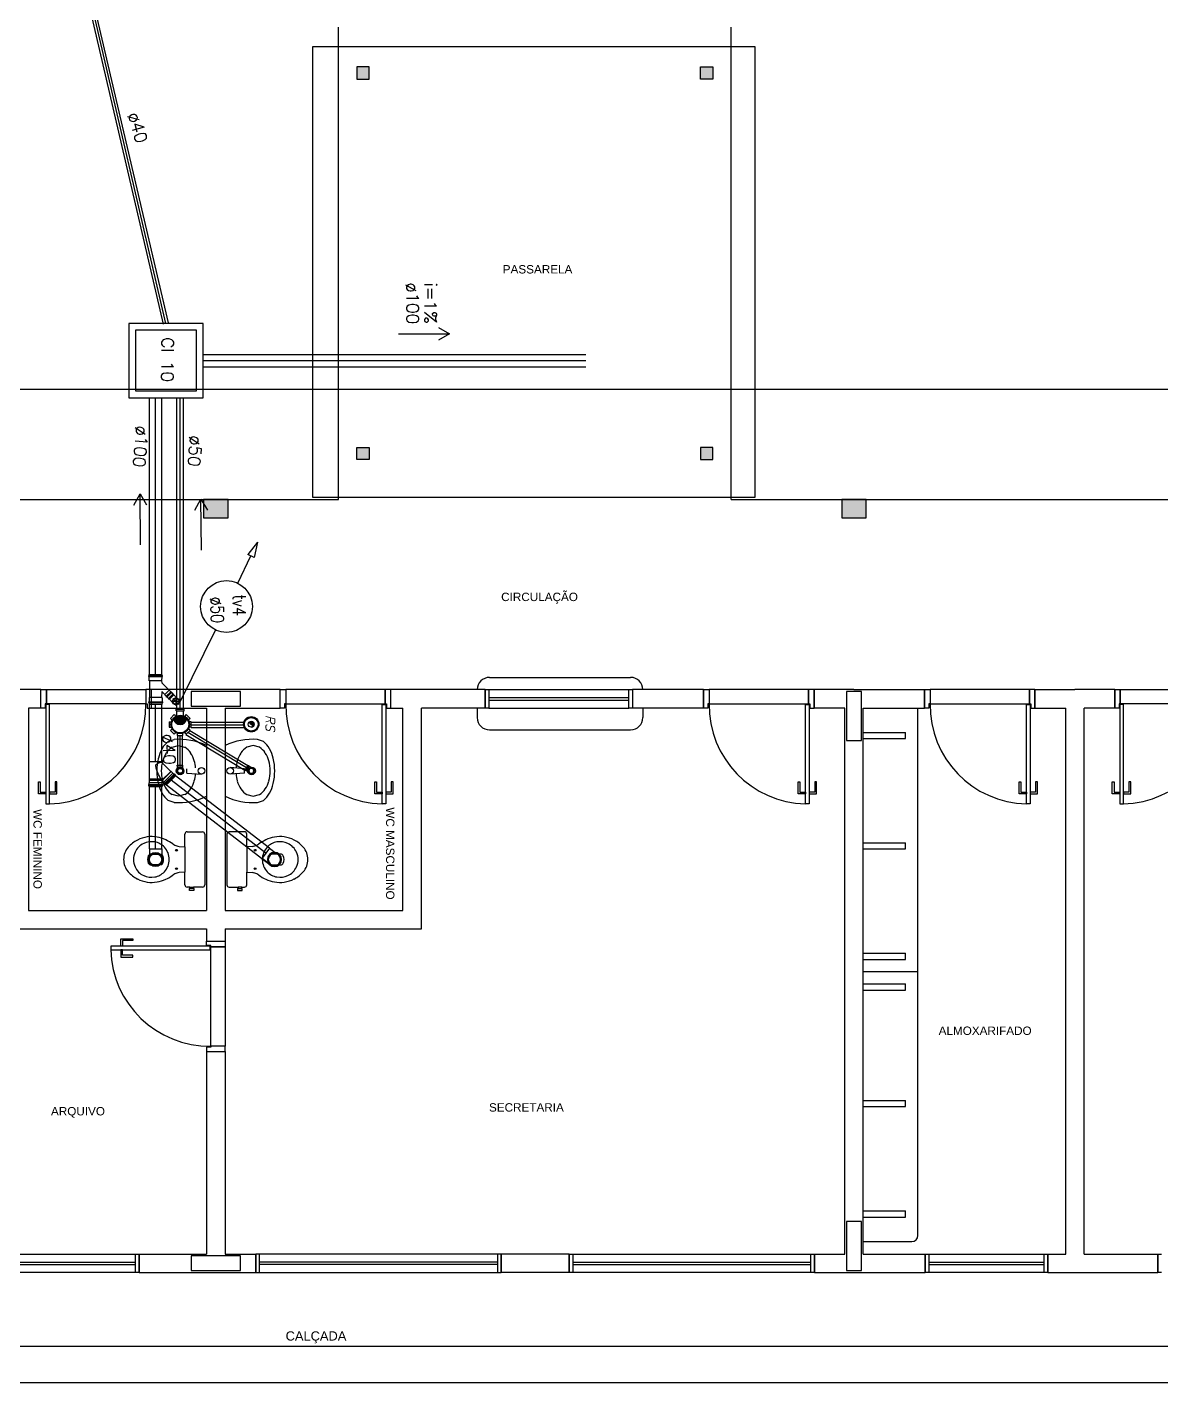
# Model space of a CAD drawing. Extents: x 411.9 to 506.5, y 66.1 to 116.3.
# Drawn here: x 456.98 to 466.22, y 96.56 to 107.61 of the extents above; entities that cross this region are included whole.
import ezdxf
from ezdxf.enums import TextEntityAlignment as Align

# ---------------------------------------------------------------- set-up
doc = ezdxf.new("R2010")
doc.units = 0
doc.header["$LTSCALE"] = 0.005
doc.layers.get('0').update_dxf_attribs({"linetype": 'CONTINUOUS'})
for name, color, linetype in [('2', 2, 'CONTINUOUS'), ('A-COTAS', 1, 'CONTINUOUS'), ('A-PAREDE', 5, 'CONTINUOUS'), ('A-TEXTO', 3, 'CONTINUOUS'), ('ARQ-PIS-VISTA', 8, 'CONTINUOUS'), ('EIXOS', 1, 'CONTINUOUS'), ('ESG-GERAL', 7, 'CONTINUOUS'), ('ESGOTO', 3, 'CONTINUOUS'), ('H-ESGOTO', 3, 'CONTINUOUS'), ('LEGENDA', 7, 'CONTINUOUS'), ('PROJ', 4, 'CONTINUOUS'), ('SANIT', 3, 'CONTINUOUS'), ('TIGRECAD', 3, 'CONTINUOUS'), ('TINTERNO', 9, 'CONTINUOUS'), ('TUB-ESGOTO', 7, 'CONTINUOUS')]:
    doc.layers.add(name, color=color, linetype=linetype)
doc.styles.add('ARCAD1', font='romans.shx')
doc.styles.add('ESC-50-A20', font='arial.ttf', dxfattribs={"height": 0.1})
doc.styles.add('R80', font='SIMPLEX.SHX', dxfattribs={"height": 0.2})
doc.styles.add('SIMPLEX', font='SIMPLEX.SHX', dxfattribs={"width": 0.8})
doc.styles.get("Standard").update_dxf_attribs({"font": 'simplex.shx'})

# ---------------------------------------------------------------- blocks, each defined once
blk = doc.blocks.new('BL. ADM1')
at = {"layer": 'ARQ-PIS-VISTA'}
h = blk.add_hatch(color=251, dxfattribs=at)
h.set_gradient(color1=(173, 173, 173), color2=(173, 173, 173))
h.paths.add_polyline_path([(7.325, -0.475), (7.425, -0.475), (7.425, -0.575), (7.325, -0.575)])
h.paths.add_polyline_path([(7.325, 2.525), (7.425, 2.525), (7.425, 2.625), (7.325, 2.625)])
h.paths.add_polyline_path([(10.225, 2.525), (10.125, 2.525), (10.125, 2.625), (10.225, 2.625)])
h.paths.add_polyline_path([(10.225, -0.475), (10.125, -0.475), (10.125, -0.575), (10.225, -0.575)])
h = blk.add_hatch(color=251, dxfattribs=at)
h.set_gradient(color1=(173, 173, 173), color2=(173, 173, 173))
h.paths.add_polyline_path([(16.45, -0.9), (16.45, -1), (16.575, -1), (16.575, -0.9)])
h.paths.add_polyline_path([(16.575, -0.9), (16.575, -1), (16.65, -1), (16.65, -0.9)])
h.paths.add_polyline_path([(11.375, -0.9), (11.375, -1), (11.475, -1), (11.475, -0.9)])
h.paths.add_polyline_path([(11.375, -1), (11.375, -1.05), (11.475, -1.05), (11.475, -1)])
h.paths.add_polyline_path([(11.275, -0.9), (11.275, -1), (11.375, -1), (11.375, -0.9)])
h.paths.add_polyline_path([(11.275, -1), (11.275, -1.05), (11.375, -1.05), (11.375, -1)])
h.paths.add_polyline_path([(6.175, -0.9), (6.175, -1), (6.275, -1), (6.275, -0.9)])
h.paths.add_polyline_path([(6.075, -0.9), (6.075, -1), (6.175, -1), (6.175, -0.9)])
h.paths.add_polyline_path([(6.075, -1), (6.075, -1.05), (6.175, -1.05), (6.175, -1)])
h.paths.add_polyline_path([(6.275, -1), (6.175, -1), (6.175, -1.05), (6.275, -1.05)])
h.paths.add_polyline_path([(0.975, -0.9), (0.975, -1), (1.1, -1), (1.1, -0.9)])
h.paths.add_polyline_path([(0.9, -0.9), (0.9, -1), (0.975, -1), (0.975, -0.9)])
h.paths.add_polyline_path([(0.975, -1.05), (1.1, -1.05), (1.1, -1), (0.975, -1)])
h.paths.add_polyline_path([(0.9, -1.05), (0.975, -1.05), (0.975, -1), (0.9, -1)])
h.paths.add_polyline_path([(16.45, -1.05), (16.575, -1.05), (16.575, -1), (16.45, -1)])
h.paths.add_polyline_path([(16.575, -1.05), (16.65, -1.05), (16.65, -1), (16.575, -1)])
at = {"layer": 'ARQ-PIS-VISTA', "color": 251}
for p, q in [((7.175, -0.9), (7.175, 2.95)), ((10.375, -0.9), (10.375, 2.95)), ((6.966, -0.884), (6.966, 2.791)), ((6.966, 2.791), (10.566, 2.791)), ((10.566, 2.791), (10.566, -0.884)), ((7.425, 2.625), (7.325, 2.625)), ((7.325, 2.625), (7.325, 2.525)), ((7.425, 2.525), (7.425, 2.625)), ((10.125, 2.525), (10.125, 2.625)), ((10.125, 2.625), (10.225, 2.625)), ((10.225, 2.625), (10.225, 2.525)), ((7.325, 2.525), (7.425, 2.525)), ((10.225, 2.525), (10.125, 2.525)), ((0, 0), (17.55, 0)), ((7.325, -0.475), (7.425, -0.475)), ((7.325, -0.575), (7.325, -0.475)), ((7.425, -0.475), (7.425, -0.575)), ((10.225, -0.475), (10.125, -0.475)), ((10.125, -0.475), (10.125, -0.575)), ((10.225, -0.575), (10.225, -0.475)), ((7.425, -0.575), (7.325, -0.575)), ((10.125, -0.575), (10.225, -0.575)), ((10.566, -0.884), (6.966, -0.884)), ((0.9, -0.9), (7.175, -0.9)), ((6.275, -0.9), (6.075, -0.9)), ((6.075, -0.9), (6.075, -1.05)), ((6.275, -1.05), (6.275, -0.9)), ((10.375, -0.9), (16.65, -0.9)), ((11.475, -0.9), (11.275, -0.9)), ((11.275, -0.9), (11.275, -1.05)), ((11.475, -1.05), (11.475, -0.9)), ((6.075, -1.05), (6.275, -1.05)), ((11.275, -1.05), (11.475, -1.05)), ((8.405, -2.35), (9.555, -2.35)), ((4.65, -2.45), (3.9, -2.45)), ((4.75, -2.45), (4.65, -2.45)), ((4.75, -2.6), (4.75, -2.45)), ((4.75, -2.6), (4.75, -2.45)), ((4.75, -2.45), (4.795, -2.45)), ((4.75, -2.6), (4.75, -2.45)), ((4.795, -2.565), (4.795, -2.45)), ((4.795, -2.45), (5.605, -2.45)), ((4.795, -2.45), (4.795, -2.565)), ((4.795, -2.45), (4.795, -2.565)), ((5.605, -2.45), (5.605, -2.565)), ((5.65, -2.45), (5.605, -2.45)), ((5.605, -2.45), (5.605, -2.565)), ((6.7, -2.45), (5.65, -2.45)), ((5.65, -2.6), (5.65, -2.45)), ((5.65, -2.6), (5.65, -2.45)), ((5.65, -2.6), (5.65, -2.45)), ((6.375, -2.465), (5.975, -2.465)), ((5.975, -2.465), (5.975, -2.585)), ((6.375, -2.585), (6.375, -2.465)), ((6.7, -2.6), (6.7, -2.45)), ((6.7, -2.6), (6.7, -2.45)), ((6.7, -2.45), (6.745, -2.45)), ((6.7, -2.6), (6.7, -2.45)), ((7.555, -2.45), (6.745, -2.45)), ((6.745, -2.45), (6.745, -2.565)), ((6.745, -2.45), (6.745, -2.565)), ((7.555, -2.565), (7.555, -2.45)), ((7.6, -2.45), (7.555, -2.45)), ((7.555, -2.45), (7.555, -2.565)), ((7.555, -2.45), (7.555, -2.565)), ((7.6, -2.6), (7.6, -2.45)), ((7.6, -2.6), (7.6, -2.45)), ((7.6, -2.6), (7.6, -2.45)), ((8.37, -2.45), (7.6, -2.45)), ((8.305, -2.45), (8.305, -2.45)), ((8.37, -2.45), (8.37, -2.6)), ((8.37, -2.45), (8.37, -2.6)), ((8.37, -2.45), (8.4, -2.45)), ((8.37, -2.6), (8.37, -2.45)), ((8.37, -2.6), (8.37, -2.45)), ((8.4, -2.45), (9.54, -2.45)), ((8.4, -2.45), (8.4, -2.6)), ((8.4, -2.515), (9.54, -2.515)), ((8.4, -2.535), (9.54, -2.535)), ((9.54, -2.45), (9.57, -2.45)), ((9.54, -2.6), (9.54, -2.45)), ((10.15, -2.45), (9.57, -2.45)), ((9.57, -2.45), (9.57, -2.6)), ((9.57, -2.45), (9.57, -2.6)), ((9.57, -2.45), (9.57, -2.6)), ((9.57, -2.45), (9.57, -2.6)), ((9.57, -2.45), (9.57, -2.6)), ((9.655, -2.45), (9.655, -2.45)), ((10.15, -2.6), (10.15, -2.45)), ((10.15, -2.6), (10.15, -2.45)), ((10.15, -2.45), (10.195, -2.45)), ((10.15, -2.45), (10.15, -2.6)), ((11.005, -2.45), (10.195, -2.45)), ((10.195, -2.45), (10.195, -2.565)), ((10.195, -2.45), (10.195, -2.565)), ((11.005, -2.565), (11.005, -2.45)), ((11.05, -2.45), (11.005, -2.45)), ((11.005, -2.45), (11.005, -2.565)), ((11.005, -2.45), (11.005, -2.565)), ((11.375, -2.45), (11.05, -2.45)), ((11.05, -2.6), (11.05, -2.45)), ((11.05, -2.6), (11.05, -2.45)), ((11.05, -2.45), (11.05, -2.6)), ((11.435, -2.465), (11.315, -2.465)), ((11.315, -2.465), (11.315, -2.865)), ((11.375, -2.45), (11.95, -2.45)), ((11.435, -2.865), (11.435, -2.465)), ((11.95, -2.6), (11.95, -2.45)), ((11.95, -2.6), (11.95, -2.45)), ((11.95, -2.45), (11.995, -2.45)), ((11.95, -2.45), (11.95, -2.6)), ((12.805, -2.45), (11.995, -2.45)), ((11.995, -2.45), (11.995, -2.565)), ((11.995, -2.45), (11.995, -2.565)), ((12.805, -2.565), (12.805, -2.45)), ((12.85, -2.45), (12.805, -2.45)), ((12.805, -2.45), (12.805, -2.565)), ((12.805, -2.45), (12.805, -2.565)), ((12.85, -2.45), (13.175, -2.45)), ((12.85, -2.6), (12.85, -2.45)), ((12.85, -2.6), (12.85, -2.45)), ((12.85, -2.45), (12.85, -2.6)), ((13.5, -2.45), (13.175, -2.45)), ((13.5, -2.6), (13.5, -2.45)), ((13.5, -2.6), (13.5, -2.45)), ((13.5, -2.45), (13.545, -2.45)), ((13.5, -2.45), (13.5, -2.6)), ((13.545, -2.565), (13.545, -2.45)), ((13.545, -2.45), (14.355, -2.45)), ((13.545, -2.45), (13.545, -2.565)), ((13.545, -2.45), (13.545, -2.565)), ((4.65, -2.6), (4.65, -4.25)), ((4.75, -2.6), (4.65, -2.6)), ((4.785, -2.6), (4.75, -2.6)), ((4.785, -2.565), (4.785, -2.6)), ((4.795, -2.565), (4.785, -2.565)), ((4.79, -2.57), (4.79, -3.38)), ((4.82, -2.57), (4.79, -2.57)), ((5.605, -2.565), (4.795, -2.565)), ((4.82, -3.38), (4.82, -2.57)), ((5.605, -2.565), (5.615, -2.565)), ((5.615, -2.565), (5.615, -2.6)), ((5.615, -2.6), (5.65, -2.6)), ((5.65, -2.6), (6.1, -2.6)), ((5.975, -2.585), (6.375, -2.585)), ((6.1, -2.6), (6.1, -4.25)), ((6.1, -2.6), (6.1, -2.815)), ((6.25, -2.6), (6.25, -4.25)), ((6.25, -2.6), (6.25, -2.815)), ((6.25, -2.6), (6.7, -2.6)), ((6.735, -2.6), (6.7, -2.6)), ((6.735, -2.565), (6.735, -2.6)), ((6.745, -2.565), (6.735, -2.565)), ((6.745, -2.565), (7.555, -2.565)), ((7.53, -3.38), (7.53, -2.57)), ((7.53, -2.57), (7.56, -2.57)), ((7.555, -2.565), (7.565, -2.565)), ((7.56, -2.57), (7.56, -3.38)), ((7.565, -2.565), (7.565, -2.6)), ((7.565, -2.6), (7.6, -2.6)), ((7.6, -2.6), (7.7, -2.6)), ((7.7, -4.25), (7.7, -2.6)), ((7.85, -4.4), (7.85, -2.6)), ((8.37, -2.6), (7.85, -2.6)), ((7.85, -2.815), (7.85, -2.6)), ((8.305, -2.6), (8.305, -2.678)), ((8.4, -2.6), (8.37, -2.6)), ((8.4, -2.6), (9.54, -2.6)), ((9.57, -2.6), (9.54, -2.6)), ((10.15, -2.6), (9.57, -2.6)), ((9.655, -2.6), (9.655, -2.678)), ((10.185, -2.6), (10.15, -2.6)), ((10.185, -2.565), (10.185, -2.6)), ((10.195, -2.565), (10.185, -2.565)), ((10.195, -2.565), (11.005, -2.565)), ((10.98, -3.38), (10.98, -2.57)), ((10.98, -2.57), (11.01, -2.57)), ((11.005, -2.565), (11.015, -2.565)), ((11.01, -2.57), (11.01, -3.38)), ((11.015, -2.565), (11.015, -2.6)), ((11.015, -2.6), (11.05, -2.6)), ((11.3, -2.6), (11.05, -2.6)), ((11.3, -7.05), (11.3, -2.6)), ((11.45, -2.6), (11.95, -2.6)), ((11.45, -7.05), (11.45, -2.6)), ((11.896, -6.898), (11.896, -2.598)), ((11.985, -2.6), (11.95, -2.6)), ((11.985, -2.565), (11.985, -2.6)), ((11.995, -2.565), (11.985, -2.565)), ((11.995, -2.565), (12.805, -2.565)), ((12.78, -3.38), (12.78, -2.57)), ((12.78, -2.57), (12.81, -2.57)), ((12.805, -2.565), (12.815, -2.565)), ((12.81, -2.57), (12.81, -3.38)), ((12.815, -2.565), (12.815, -2.6)), ((12.815, -2.6), (12.85, -2.6)), ((12.85, -2.6), (13.1, -2.6)), ((13.1, -7.05), (13.1, -2.6)), ((13.25, -7.05), (13.25, -2.6)), ((13.5, -2.6), (13.25, -2.6)), ((13.535, -2.6), (13.5, -2.6)), ((13.535, -2.565), (13.535, -2.6)), ((13.545, -2.565), (13.535, -2.565)), ((13.54, -2.57), (13.54, -3.38)), ((13.57, -2.57), (13.54, -2.57)), ((14.355, -2.565), (13.545, -2.565)), ((13.57, -3.38), (13.57, -2.57)), ((5.787, -2.872), (5.835, -2.856)), ((6.563, -2.872), (6.515, -2.856)), ((8.405, -2.778), (9.555, -2.778)), ((11.315, -2.865), (11.435, -2.865)), ((11.446, -2.798), (11.796, -2.798)), ((11.446, -2.848), (11.796, -2.848)), ((11.796, -2.848), (11.796, -2.798)), ((5.82, -2.92), (5.871, -2.905)), ((5.871, -2.905), (5.921, -2.92)), ((6.479, -2.905), (6.429, -2.92)), ((6.53, -2.92), (6.479, -2.905)), ((5.94, -3.13), (5.94, -3.094)), ((6.41, -3.094), (6.292, -3.085)), ((6.41, -3.13), (6.41, -3.094)), ((4.73, -3.3), (4.73, -3.2)), ((4.73, -3.2), (4.745, -3.2)), ((4.745, -3.2), (4.745, -3.285)), ((4.88, -3.2), (4.865, -3.2)), ((4.865, -3.2), (4.865, -3.285)), ((4.88, -3.3), (4.88, -3.2)), ((5.94, -3.13), (6.058, -3.139)), ((6.41, -3.13), (6.292, -3.139)), ((7.47, -3.3), (7.47, -3.2)), ((7.47, -3.2), (7.485, -3.2)), ((7.485, -3.2), (7.485, -3.285)), ((7.62, -3.2), (7.605, -3.2)), ((7.605, -3.2), (7.605, -3.285)), ((7.62, -3.3), (7.62, -3.2)), ((10.92, -3.3), (10.92, -3.2)), ((10.92, -3.2), (10.935, -3.2)), ((10.935, -3.2), (10.935, -3.285)), ((11.07, -3.2), (11.055, -3.2)), ((11.055, -3.2), (11.055, -3.285)), ((11.07, -3.3), (11.07, -3.2)), ((12.72, -3.3), (12.72, -3.2)), ((12.72, -3.2), (12.735, -3.2)), ((12.735, -3.2), (12.735, -3.285)), ((12.87, -3.2), (12.855, -3.2)), ((12.855, -3.2), (12.855, -3.285)), ((12.87, -3.3), (12.87, -3.2)), ((13.48, -3.3), (13.48, -3.2)), ((13.48, -3.2), (13.495, -3.2)), ((13.495, -3.2), (13.495, -3.285)), ((13.63, -3.2), (13.615, -3.2)), ((13.615, -3.2), (13.615, -3.285)), ((13.63, -3.3), (13.63, -3.2)), ((4.79, -3.3), (4.73, -3.3)), ((4.745, -3.285), (4.79, -3.285)), ((4.79, -3.285), (4.79, -3.3)), ((4.865, -3.285), (4.82, -3.285)), ((4.82, -3.285), (4.82, -3.3)), ((4.82, -3.3), (4.88, -3.3)), ((5.871, -3.319), (5.82, -3.305)), ((5.921, -3.305), (5.871, -3.319)), ((6.429, -3.305), (6.479, -3.319)), ((6.479, -3.319), (6.53, -3.305)), ((7.53, -3.3), (7.47, -3.3)), ((7.485, -3.285), (7.53, -3.285)), ((7.53, -3.285), (7.53, -3.3)), ((7.605, -3.285), (7.56, -3.285)), ((7.56, -3.285), (7.56, -3.3)), ((7.56, -3.3), (7.62, -3.3)), ((10.98, -3.3), (10.92, -3.3)), ((10.935, -3.285), (10.98, -3.285)), ((10.98, -3.285), (10.98, -3.3)), ((11.055, -3.285), (11.01, -3.285)), ((11.01, -3.285), (11.01, -3.3)), ((11.01, -3.3), (11.07, -3.3)), ((12.78, -3.3), (12.72, -3.3)), ((12.735, -3.285), (12.78, -3.285)), ((12.78, -3.285), (12.78, -3.3)), ((12.855, -3.285), (12.81, -3.285)), ((12.81, -3.285), (12.81, -3.3)), ((12.81, -3.3), (12.87, -3.3)), ((13.54, -3.3), (13.48, -3.3)), ((13.495, -3.285), (13.54, -3.285)), ((13.54, -3.285), (13.54, -3.3)), ((13.615, -3.285), (13.57, -3.285)), ((13.57, -3.285), (13.57, -3.3)), ((13.57, -3.3), (13.63, -3.3)), ((4.79, -3.38), (4.82, -3.38)), ((5.835, -3.369), (5.787, -3.353)), ((6.515, -3.369), (6.563, -3.353)), ((7.56, -3.38), (7.53, -3.38)), ((11.01, -3.38), (10.98, -3.38)), ((12.81, -3.38), (12.78, -3.38)), ((13.54, -3.38), (13.57, -3.38)), ((5.923, -3.731), (5.923, -3.627)), ((5.942, -3.609), (5.964, -3.609)), ((5.964, -3.609), (5.994, -3.609)), ((5.994, -3.609), (6.067, -3.609)), ((6.085, -3.627), (6.085, -3.834)), ((6.265, -3.627), (6.265, -3.834)), ((6.356, -3.609), (6.283, -3.609)), ((6.386, -3.609), (6.356, -3.609)), ((6.409, -3.609), (6.386, -3.609)), ((6.428, -3.731), (6.428, -3.627)), ((5.877, -3.728), (5.923, -3.731)), ((5.923, -3.731), (5.923, -3.834)), ((6.473, -3.728), (6.428, -3.731)), ((6.428, -3.731), (6.428, -3.834)), ((11.446, -3.698), (11.796, -3.698)), ((11.446, -3.748), (11.796, -3.748)), ((11.796, -3.748), (11.796, -3.698)), ((5.647, -3.79), (5.732, -3.79)), ((5.923, -3.834), (5.923, -3.937)), ((6.085, -3.834), (6.085, -4.041)), ((6.265, -3.834), (6.265, -4.041)), ((6.428, -3.834), (6.428, -3.937)), ((6.703, -3.79), (6.618, -3.79)), ((5.732, -3.879), (5.647, -3.879)), ((5.923, -3.937), (5.877, -3.94)), ((5.923, -4.041), (5.923, -3.937)), ((6.428, -4.041), (6.428, -3.937)), ((6.428, -3.937), (6.473, -3.94)), ((6.618, -3.879), (6.703, -3.879)), ((5.964, -4.059), (5.942, -4.059)), ((5.961, -4.087), (5.961, -4.071)), ((5.961, -4.071), (5.964, -4.071)), ((5.979, -4.087), (5.961, -4.087)), ((5.964, -4.071), (5.964, -4.059)), ((5.964, -4.059), (5.994, -4.059)), ((5.994, -4.071), (5.964, -4.071)), ((5.997, -4.087), (5.979, -4.087)), ((6.067, -4.059), (5.994, -4.059)), ((5.994, -4.059), (5.994, -4.071)), ((5.994, -4.071), (5.997, -4.071)), ((5.997, -4.071), (5.997, -4.087)), ((6.283, -4.059), (6.356, -4.059)), ((6.356, -4.071), (6.353, -4.071)), ((6.353, -4.071), (6.353, -4.087)), ((6.353, -4.087), (6.371, -4.087)), ((6.356, -4.059), (6.356, -4.071)), ((6.386, -4.059), (6.356, -4.059)), ((6.356, -4.071), (6.386, -4.071)), ((6.371, -4.087), (6.389, -4.087)), ((6.386, -4.071), (6.386, -4.059)), ((6.386, -4.059), (6.409, -4.059)), ((6.389, -4.071), (6.386, -4.071)), ((6.389, -4.087), (6.389, -4.071)), ((4.65, -4.25), (6.1, -4.25)), ((6.25, -4.25), (7.7, -4.25)), ((4.575, -4.4), (6.1, -4.4)), ((6.1, -4.4), (6.1, -4.5)), ((6.25, -4.4), (7.85, -4.4)), ((6.25, -4.4), (6.25, -4.5)), ((5.4, -4.54), (5.4, -4.48)), ((5.4, -4.48), (5.5, -4.48)), ((5.415, -4.495), (5.415, -4.54)), ((5.5, -4.495), (5.415, -4.495)), ((5.5, -4.48), (5.5, -4.495)), ((6.1, -4.535), (6.1, -4.5)), ((6.1, -4.5), (6.25, -4.5)), ((6.1, -4.5), (6.25, -4.5)), ((6.25, -4.5), (6.25, -4.545)), ((6.13, -4.54), (5.32, -4.54)), ((5.32, -4.54), (5.32, -4.57)), ((5.32, -4.57), (6.13, -4.57)), ((5.415, -4.54), (5.4, -4.54)), ((5.415, -4.57), (5.4, -4.57)), ((5.4, -4.57), (5.4, -4.63)), ((5.4, -4.63), (5.5, -4.63)), ((5.415, -4.615), (5.415, -4.57)), ((5.5, -4.615), (5.415, -4.615)), ((5.5, -4.63), (5.5, -4.615)), ((6.135, -4.535), (6.1, -4.535)), ((6.13, -4.57), (6.13, -4.54)), ((6.135, -4.545), (6.135, -4.535)), ((6.25, -4.545), (6.135, -4.545)), ((6.135, -4.545), (6.25, -4.545)), ((6.135, -5.355), (6.135, -4.545)), ((6.25, -4.545), (6.135, -4.545)), ((6.25, -4.545), (6.25, -5.355)), ((11.446, -4.598), (11.796, -4.598)), ((11.796, -4.648), (11.796, -4.598)), ((11.446, -4.648), (11.796, -4.648)), ((11.446, -4.748), (11.896, -4.748)), ((11.446, -4.848), (11.796, -4.848)), ((11.796, -4.898), (11.796, -4.848)), ((11.446, -4.898), (11.796, -4.898)), ((6.135, -5.365), (6.1, -5.365)), ((6.1, -5.365), (6.1, -5.4)), ((6.1, -5.4), (6.25, -5.4)), ((6.1, -5.4), (6.1, -7.05)), ((6.1, -5.4), (6.25, -5.4)), ((6.25, -5.355), (6.135, -5.355)), ((6.25, -5.355), (6.135, -5.355)), ((6.135, -5.355), (6.135, -5.365)), ((6.25, -5.4), (6.25, -5.355)), ((6.25, -5.4), (6.25, -7.05)), ((11.446, -5.798), (11.796, -5.798)), ((11.446, -5.848), (11.796, -5.848)), ((11.796, -5.848), (11.796, -5.798)), ((11.446, -6.698), (11.796, -6.698)), ((11.796, -6.748), (11.796, -6.698)), ((11.435, -6.785), (11.315, -6.785)), ((11.315, -6.785), (11.315, -7.185)), ((11.435, -7.185), (11.435, -6.785)), ((11.446, -6.748), (11.796, -6.748)), ((11.446, -6.948), (11.846, -6.948)), ((4.58, -7.05, -0.848), (5.52, -7.05, -0.848)), ((5.52, -7.05, -0.848), (5.55, -7.05, -0.848)), ((5.52, -7.2, -0.848), (5.52, -7.05, -0.848)), ((5.55, -7.05, -0.848), (6.1, -7.05)), ((5.55, -7.2, -0.848), (5.55, -7.05, -0.848)), ((5.55, -7.05, -0.848), (5.55, -7.2, -0.848)), ((5.55, -7.05, -0.848), (5.55, -7.2, -0.848)), ((6.375, -7.064), (5.975, -7.064)), ((5.975, -7.064), (5.975, -7.184)), ((6.25, -7.05), (6.5, -7.05)), ((6.375, -7.184), (6.375, -7.064)), ((6.5, -7.05), (6.5, -7.2)), ((6.5, -7.2), (6.5, -7.05)), ((6.53, -7.05), (6.5, -7.05)), ((6.5, -7.05), (6.5, -7.2)), ((6.5, -7.05), (6.5, -7.2)), ((6.53, -7.2), (6.53, -7.05)), ((8.47, -7.05), (6.53, -7.05)), ((8.5, -7.05), (8.47, -7.05)), ((8.47, -7.05), (8.47, -7.2)), ((9.053, -7.05), (8.5, -7.05)), ((8.5, -7.05), (8.5, -7.2)), ((8.5, -7.2), (8.5, -7.05)), ((8.5, -7.2), (8.5, -7.05)), ((8.5, -7.05), (8.5, -7.2)), ((9.053, -7.05), (9.053, -7.2)), ((9.053, -7.2), (9.053, -7.05)), ((9.053, -7.05), (9.083, -7.05)), ((9.053, -7.2), (9.053, -7.05)), ((9.053, -7.05), (9.053, -7.2)), ((9.083, -7.05), (11.023, -7.05)), ((9.083, -7.05), (9.083, -7.2)), ((11.023, -7.05), (11.053, -7.05)), ((11.023, -7.2), (11.023, -7.05)), ((11.053, -7.05), (11.3, -7.05)), ((11.053, -7.05), (11.053, -7.2)), ((11.053, -7.2), (11.053, -7.05)), ((11.053, -7.05), (11.053, -7.2)), ((11.053, -7.05), (11.053, -7.2)), ((11.45, -7.05), (11.955, -7.05, 0.728)), ((11.955, -7.2), (11.955, -7.05)), ((11.955, -7.05), (11.985, -7.05)), ((11.955, -7.2), (11.955, -7.05)), ((11.955, -7.05), (11.955, -7.2)), ((11.985, -7.05), (11.985, -7.2)), ((11.985, -7.05), (12.925, -7.05)), ((12.925, -7.05), (12.955, -7.05)), ((12.925, -7.2), (12.925, -7.05)), ((12.955, -7.05, 0.728), (13.1, -7.05)), ((12.955, -7.2), (12.955, -7.05)), ((12.955, -7.05), (12.955, -7.2)), ((12.955, -7.05), (12.955, -7.2)), ((13.25, -7.05), (13.85, -7.05)), ((13.85, -7.05), (13.85, -7.2)), ((13.85, -7.2), (13.85, -7.05)), ((13.85, -7.05), (13.88, -7.05)), ((13.85, -7.2), (13.85, -7.05)), ((13.85, -7.05), (13.85, -7.2)), ((4.58, -7.115, -0.848), (5.52, -7.115, -0.848)), ((4.58, -7.135, -0.848), (5.52, -7.135, -0.848)), ((8.47, -7.115), (6.53, -7.115)), ((8.47, -7.135), (6.53, -7.135)), ((9.083, -7.115), (11.023, -7.115)), ((9.083, -7.135), (11.023, -7.135)), ((11.985, -7.115), (12.925, -7.115)), ((11.985, -7.135), (12.925, -7.135)), ((5.52, -7.2, -0.848), (4.58, -7.2, -0.848)), ((5.55, -7.2, -0.848), (5.52, -7.2, -0.848)), ((5.55, -7.2, -0.848), (6.502, -7.2)), ((5.975, -7.184), (6.375, -7.184)), ((6.5, -7.2), (6.53, -7.2)), ((6.53, -7.2), (8.47, -7.2)), ((8.47, -7.2), (8.5, -7.2)), ((9.053, -7.2), (8.5, -7.2)), ((9.083, -7.2), (9.053, -7.2)), ((11.023, -7.2), (9.083, -7.2)), ((11.053, -7.2), (11.023, -7.2)), ((11.053, -7.2), (11.375, -7.2)), ((11.315, -7.185), (11.435, -7.185)), ((11.375, -7.2), (11.955, -7.2, 0.728)), ((11.985, -7.2), (11.955, -7.2)), ((12.925, -7.2), (11.985, -7.2)), ((12.955, -7.2), (12.925, -7.2)), ((12.955, -7.2, 0.728), (13.85, -7.2)), ((13.88, -7.2), (13.85, -7.2)), ((0.3, -7.8), (17.25, -7.8)), ((17.55, -8.1), (0, -8.1))]:
    blk.add_line(p, q, dxfattribs=at)
for centre, radius in [((5.884, -3.112), 0.0313), ((6.058, -3.112), 0.027), ((6.292, -3.112), 0.027), ((6.466, -3.112), 0.0313), ((5.855, -3.759), 0.0075), ((6.495, -3.759), 0.0075), ((5.855, -3.909), 0.0075), ((6.495, -3.909), 0.0075)]:
    blk.add_circle(centre, radius, dxfattribs=at)
for centre, radius, start, end in [((8.405, -2.45), 0.1, 90, 180), ((9.555, -2.45), 0.1, 0, 90), ((4.801, -2.577, 0.02), 0.804, 271.3268, 0.8216), ((7.549, -2.577, 0.02), 0.804, 179.1784, 268.6732), ((10.999, -2.577, 0.02), 0.804, 179.1784, 268.6732), ((12.799, -2.577, 0.02), 0.804, 179.1784, 268.6732), ((13.551, -2.577, 0.02), 0.804, 271.3268, 0.8216), ((8.405, -2.678), 0.1, 180, 270), ((9.555, -2.678), 0.1, 270, 0), ((5.899, -3.02), 0.185, 127.1213, 151.3096), ((5.871, -3.396), 0.542, 65.0201, 93.7898), ((6.479, -3.396), 0.542, 86.2102, 114.9799), ((6.451, -3.02), 0.185, 28.6904, 52.8787), ((6.001, -3.076), 0.301, 151.3096, 167.2278), ((5.954, -3.09), 0.22, 145.8575, 164.3104), ((5.903, -3.055), 0.159, 121.4172, 145.8575), ((5.839, -3.055), 0.159, 34.1425, 58.5828), ((5.788, -3.09), 0.22, 15.6896, 34.1425), ((6.562, -3.09), 0.22, 145.8575, 164.3104), ((6.511, -3.055), 0.159, 121.4172, 145.8575), ((6.447, -3.055), 0.159, 34.1425, 58.5828), ((6.396, -3.09), 0.22, 15.6896, 34.1425), ((6.349, -3.076), 0.301, 12.7722, 28.6904), ((6.162, -3.112), 0.467, 167.2278, 180), ((6.035, -3.112), 0.304, 164.3104, 180), ((5.707, -3.112), 0.304, 4.5147, 15.6896), ((6.643, -3.112), 0.304, 164.3104, 175.4853), ((6.315, -3.112), 0.304, 0, 15.6896), ((6.188, -3.112), 0.467, 360, 12.7722), ((6.162, -3.112), 0.467, 180, 192.7722), ((6.035, -3.112), 0.304, 180, 195.6896), ((5.954, -3.135), 0.22, 195.6896, 214.1425), ((5.788, -3.135), 0.22, 325.8575, 344.3104), ((5.707, -3.112), 0.304, 344.3104, 355.7119), ((6.643, -3.112), 0.304, 184.2881, 195.6896), ((6.562, -3.135), 0.22, 195.6896, 214.1425), ((6.396, -3.135), 0.22, 325.8575, 344.3104), ((6.315, -3.112), 0.304, 344.3104, 360), ((6.188, -3.112), 0.467, 347.2278, 0), ((6.001, -3.149), 0.301, 192.7722, 208.6904), ((5.899, -3.205), 0.185, 208.6904, 232.8787), ((5.903, -3.17), 0.159, 214.1425, 238.5828), ((5.839, -3.17), 0.159, 301.4172, 325.8575), ((6.511, -3.17), 0.159, 214.1425, 238.5828), ((6.447, -3.17), 0.159, 301.4172, 325.8575), ((6.451, -3.205), 0.185, 307.1213, 331.3096), ((6.349, -3.149), 0.301, 331.3096, 347.2278), ((5.871, -2.828), 0.542, 266.2102, 294.9799), ((6.479, -2.828), 0.542, 245.0201, 273.7898), ((5.941, -3.627), 0.0182, 87.4769, 179.4268), ((6.067, -3.627), 0.0179, 359.6604, 90.4071), ((6.283, -3.627), 0.0179, 89.5929, 180.3396), ((6.409, -3.627), 0.0182, 0.5732, 92.5231), ((5.576, -3.835), 0.152, 138.5629, 179.8235), ((5.648, -3.894), 0.245, 116.9629, 139.419), ((5.653, -3.838), 0.15, 115.9856, 154.8271), ((5.651, -3.896), 0.248, 97.9439, 117.4154), ((5.651, -3.844), 0.155, 80.2788, 114.2845), ((5.651, -3.88), 0.233, 78.6827, 98.4532), ((5.652, -3.831), 0.142, 42.9857, 79.8951), ((5.651, -3.919), 0.272, 64.7876, 80.318), ((5.647, -3.835), 0.149, 0.3748, 42.7332), ((5.659, -3.92), 0.269, 52.0898, 66.2788), ((5.906, -3.581), 0.151, 237.1775, 251.0898), ((5.914, -3.516), 0.215, 254.5933, 260.0459), ((6.436, -3.516), 0.215, 279.9541, 285.4067), ((6.444, -3.581), 0.151, 288.9102, 302.8225), ((6.691, -3.92), 0.269, 113.7212, 127.9102), ((6.703, -3.835), 0.149, 137.2668, 179.6252), ((6.699, -3.919), 0.272, 99.682, 115.2124), ((6.698, -3.831), 0.142, 100.1049, 137.0143), ((6.699, -3.88), 0.233, 81.5468, 101.3173), ((6.699, -3.844), 0.155, 65.7155, 99.7212), ((6.699, -3.896), 0.248, 62.5846, 82.0561), ((6.697, -3.838), 0.15, 25.1729, 64.0144), ((6.702, -3.894), 0.245, 40.581, 63.0371), ((6.774, -3.835), 0.152, 0.1765, 41.4371), ((5.576, -3.834), 0.152, 180.1765, 221.4371), ((5.654, -3.836), 0.15, 155.5324, 179.3097), ((5.654, -3.832), 0.15, 180.6903, 204.4676), ((5.697, -3.834), 0.078, 157.3801, 202.6199), ((5.648, -3.815), 0.0256, 92.4248, 154.3523), ((5.648, -3.853), 0.0256, 205.6477, 267.5752), ((5.684, -3.834), 0.0653, 317.0647, 42.9353), ((5.647, -3.833), 0.149, 317.2668, 359.6252), ((6.703, -3.833), 0.149, 180.3748, 222.7332), ((6.666, -3.834), 0.0653, 137.0647, 222.9353), ((6.702, -3.815), 0.0256, 25.6477, 87.5752), ((6.702, -3.853), 0.0256, 272.4248, 334.3523), ((6.653, -3.834), 0.078, 337.3801, 22.6199), ((6.696, -3.836), 0.15, 0.6903, 24.4676), ((6.696, -3.832), 0.15, 335.5324, 359.3097), ((6.774, -3.834), 0.152, 318.5629, 359.8235), ((5.648, -3.775), 0.245, 220.581, 243.0371), ((5.653, -3.831), 0.15, 205.1729, 244.0144), ((5.651, -3.824), 0.155, 245.7155, 279.7212), ((5.652, -3.837), 0.142, 280.1049, 317.0143), ((5.659, -3.749), 0.269, 293.7212, 307.9102), ((5.906, -4.088), 0.151, 108.9102, 122.8225), ((5.914, -4.153), 0.215, 99.9541, 105.4067), ((6.436, -4.153), 0.215, 74.5933, 80.0459), ((6.444, -4.088), 0.151, 57.1775, 71.0898), ((6.691, -3.749), 0.269, 232.0898, 246.2788), ((6.698, -3.837), 0.142, 222.9857, 259.8951), ((6.699, -3.824), 0.155, 260.2788, 294.2845), ((6.697, -3.831), 0.15, 295.9856, 334.8271), ((6.702, -3.775), 0.245, 296.9629, 319.419), ((5.651, -3.773), 0.248, 242.5846, 262.0561), ((5.651, -3.788), 0.233, 261.5468, 281.3173), ((5.651, -3.749), 0.272, 279.682, 295.2124), ((5.941, -4.041), 0.0182, 180.5732, 272.5231), ((6.067, -4.041), 0.0179, 269.5929, 0.3396), ((6.283, -4.041), 0.0179, 179.6604, 270.4071), ((6.409, -4.041), 0.0182, 267.4769, 359.4268), ((6.699, -3.749), 0.272, 244.7876, 260.318), ((6.699, -3.788), 0.233, 258.6827, 278.4532), ((6.699, -3.773), 0.248, 277.9439, 297.4154), ((6.123, -4.551, 0.02), 0.804, 181.3268, 270.8216), ((11.846, -6.898), 0.05, 270, 360)]:
    blk.add_arc(centre, radius, start, end, dxfattribs=at)
at = {"layer": 'ARQ-PIS-VISTA', "color": 251, "style": 'ESC-50-A20'}
for s, height, p in [('PASSARELA', 0.0683, (8.513, 0.942)), ('CIRCULAÇÃO', 0.0683, (8.5, -1.728)), ('ALMOXARIFADO', 0.06827, (12.065, -5.264)), ('ARQUIVO', 0.0683, (4.832, -5.92)), ('SECRETARIA', 0.0683, (8.401, -5.889)), ('CALÇADA', 0.075, (6.744, -7.755))]:
    blk.add_text(s, height=height, dxfattribs=at).set_placement(p)
for s, p in [('WC FEMININO', (4.689, -3.423)), ('WC MASCULINO', (7.562, -3.409))]:
    blk.add_text(s, height=0.06827, rotation=270, dxfattribs=at).set_placement(p)
blk = doc.blocks.new('2611100S')
at = {"layer": 'ESGOTO'}
for p, q in [((88, 50), (29, 50)), ((88, 50), (88, -50)), ((88, -50), (29, -50))]:
    blk.add_line(p, q, dxfattribs=at)
for radius in [58, 53.5, 50]:
    blk.add_circle((0, 0), radius, dxfattribs=at)
blk = doc.blocks.new('*X11')
at = {"color": 0, "linetype": 'Continuous'}
for p, q in [((125, 126), (194, 126)), ((125, 124), (194, 124)), ((125, 122), (194, 122)), ((125, 120), (194, 120)), ((125, 118), (194, 118)), ((125, 116), (194, 116)), ((125, 114), (194, 114)), ((126, 131), (193, 131)), ((126, 129), (193, 129)), ((126, 128), (194, 128)), ((126, 112), (194, 112)), ((126, 111), (193, 111)), ((127, 135), (192, 135)), ((127, 133), (193, 133)), ((128, 139), (191, 139)), ((128, 137), (192, 137)), ((129, 141), (191, 141)), ((130, 142), (190, 142)), ((131, 144), (190, 144)), ((132, 146), (189, 146)), ((133, 148), (188, 148)), ((134, 150), (187, 150)), ((136, 152), (186, 152)), ((137, 154), (185, 154)), ((139, 156), (184, 156)), ((141, 158), (183, 158)), ((142, 159), (182, 159)), ((145, 161), (180, 161)), ((147, 163), (179, 163)), ((150, 165), (177, 165)), ((153, 167), (176, 167)), ((157, 169), (174, 169)), ((162, 171), (172, 171)), ((126, 109), (193, 109)), ((127, 107), (193, 107)), ((127, 105), (192, 105)), ((128, 103), (192, 103)), ((128, 101), (191, 101)), ((129, 99), (191, 99)), ((130, 98), (190, 98)), ((131, 96), (190, 96)), ((132, 94), (189, 94)), ((133, 92), (188, 92)), ((134, 90), (187, 90)), ((136, 88), (186, 88)), ((137, 86), (185, 86)), ((139, 84), (184, 84)), ((141, 82), (183, 82)), ((142, 81), (182, 81)), ((145, 79), (180, 79)), ((147, 77), (179, 77)), ((150, 75), (177, 75)), ((153, 73), (176, 73)), ((157, 71), (174, 71)), ((162, 69), (172, 69))]:
    blk.add_line(p, q, dxfattribs=at)
blk = doc.blocks.new('27150012')
at = {"layer": 'ESGOTO'}
for p, q in [((-90, 22), (-90, -22)), ((-90, 22), (-72, 22)), ((-48, 80), (-80, 48)), ((-80, 48), (-66, 35)), ((-48, 80), (-35, 66)), ((22, 90), (-22, 90)), ((-22, 90), (-22, 72)), ((22, 90), (22, 72)), ((48, 80), (35, 66)), ((80, 48), (48, 80)), ((80, 48), (66, 35)), ((70, 27), (111, 27)), ((111, 32), (111, -32)), ((111, 32), (124, 32)), ((124, 32), (124, -32)), ((124, 27), (129, 27)), ((129, 27), (129, -28)), ((-90, -22), (-72, -22)), ((-80, -48), (-66, -35)), ((-80, -48), (-48, -80)), ((-48, -80), (-35, -66)), ((-22, -90), (-22, -72)), ((-22, -90), (22, -90)), ((22, -90), (22, -72)), ((48, -80), (35, -66)), ((48, -80), (80, -48)), ((80, -48), (66, -35)), ((70, -28), (111, -28)), ((111, -32), (124, -32)), ((124, -28), (129, -28))]:
    blk.add_line(p, q, dxfattribs=at)
for radius in [75, 69]:
    blk.add_circle((0, 0), radius, dxfattribs=at)
at = {"layer": 'ESGOTO', "linetype": 'Continuous'}
blk.add_arc((53, 0), 53, 98.8356, 261.1644, dxfattribs=at)
blk.add_blockref('*X11', (-125, -120), dxfattribs=at)
blk = doc.blocks.new('2756042S')
at = {"layer": 'ESGOTO'}
for p, q in [((18, 21), (14, 21)), ((18, 21), (19, 22)), ((18, 17), (18, 21)), ((19, 22), (40, 22)), ((19, 16), (19, 22)), ((40, 23), (40, -23)), ((40, 23), (47, 23)), ((47, 23), (47, -23)), ((18, -21), (14, -21)), ((18, -21), (18, -17)), ((18, -21), (19, -22)), ((19, -22), (19, -16)), ((19, -22), (40, -22)), ((40, -23), (47, -23))]:
    blk.add_line(p, q, dxfattribs=at)
for radius in [25, 22, 20]:
    blk.add_circle((0, 0), radius, dxfattribs=at)
blk = doc.blocks.new('*X22')
at = {"color": 0}
for p, q in [((73.4, 93.8), (97.6, 93.8)), ((74.3, 95.6), (95.7, 95.6)), ((75.9, 97.5), (93.1, 97.5)), ((78.6, 99.4), (88.9, 99.4)), ((72.8, 90), (100.3, 90)), ((72.9, 91.9), (99.1, 91.9)), ((73.1, 88.1), (101.2, 88.1)), ((73.7, 86.2), (101.9, 86.2)), ((74.8, 84.4), (102.4, 84.4)), ((76.6, 82.5), (102.7, 82.5)), ((80.4, 80.6), (102.8, 80.6)), ((88.2, 78.8), (102.8, 78.8)), ((88.2, 61.9), (90.5, 61.9)), ((90.4, 76.9), (102.5, 76.9)), ((90.4, 63.8), (94, 63.8)), ((91.6, 65.6), (96.4, 65.6)), ((91.7, 75), (102.1, 75)), ((92.4, 73.1), (101.5, 73.1)), ((92.4, 67.5), (98.2, 67.5)), ((92.8, 71.2), (100.6, 71.2)), ((92.8, 69.4), (99.6, 69.4))]:
    blk.add_line(p, q, dxfattribs=at)
blk = doc.blocks.new('27258794')
at = {"layer": 'ESGOTO'}
for radius in [52.5, 46.5, 20]:
    blk.add_circle((0, 0), radius, dxfattribs=at)
for centre, start, end in [((0, 10), 90, 270), ((0, -10), 270, 90)]:
    blk.add_arc(centre, 10, start, end, dxfattribs=at)
blk.add_blockref('*X22', (-82.8, -80.3), dxfattribs=at)
blk = doc.blocks.new('INTER')
at = {"layer": 'PROJ'}
for p, q in [((0.036, -0.034), (-0.034, 0.036)), ((-0.011, 0.063), (0.063, -0.011)), ((0.069, -0.004), (-0.004, 0.069)), ((-0.089, -0.162), (-0.162, -0.089)), ((-0.156, -0.082), (-0.082, -0.156)), ((-0.059, -0.129), (-0.129, -0.059)), ((0.026, -0.148), (-0.026, -0.148)), ((-0.026, -0.152), (0.026, -0.152)), ((-0.025, -0.13), (0.025, -0.13))]:
    blk.add_line(p, q, dxfattribs=at)
at = {"layer": 'SANIT'}
for p, q in [((-0.034, 0.036), (-0.129, -0.059)), ((-0.034, 0.039), (-0.011, 0.063)), ((-0.034, 0.036), (-0.034, 0.039)), ((-0.013, 0.066), (-0.008, 0.071)), ((-0.011, 0.063), (-0.013, 0.066)), ((-0.004, 0.069), (-0.008, 0.071)), ((-0.004, 0.069), (0.002, 0.076)), ((0.002, 0.076), (0.076, 0.002)), ((0.069, -0.004), (0.076, 0.002)), ((-0.162, -0.089), (-0.169, -0.095)), ((-0.169, -0.095), (-0.095, -0.169)), ((-0.16, -0.08), (-0.164, -0.085)), ((-0.162, -0.089), (-0.164, -0.085)), ((-0.156, -0.082), (-0.16, -0.08)), ((-0.133, -0.059), (-0.156, -0.082)), ((-0.129, -0.059), (-0.133, -0.059)), ((-0.025, -0.096), (-0.059, -0.129)), ((-0.025, -0.13), (-0.025, -0.096)), ((0.036, -0.034), (0.025, -0.046)), ((0.025, -0.13), (0.025, -0.046)), ((0.036, -0.034), (0.039, -0.034)), ((0.039, -0.034), (0.063, -0.011)), ((0.063, -0.011), (0.066, -0.013)), ((0.066, -0.013), (0.071, -0.008)), ((0.069, -0.004), (0.071, -0.008)), ((-0.089, -0.162), (-0.095, -0.169)), ((-0.089, -0.162), (-0.085, -0.164)), ((-0.08, -0.16), (-0.085, -0.164)), ((-0.059, -0.133), (-0.082, -0.156)), ((-0.082, -0.156), (-0.08, -0.16)), ((-0.059, -0.129), (-0.059, -0.133)), ((-0.026, -0.148), (-0.028, -0.148)), ((-0.028, -0.148), (-0.028, -0.152)), ((-0.026, -0.152), (-0.028, -0.152)), ((-0.025, -0.13), (-0.026, -0.131)), ((-0.026, -0.131), (-0.026, -0.148)), ((-0.026, -0.152), (-0.026, -0.157)), ((-0.026, -0.157), (0.026, -0.157)), ((0.025, -0.13), (0.026, -0.131)), ((0.026, -0.131), (0.026, -0.148)), ((0.026, -0.148), (0.028, -0.148)), ((0.026, -0.152), (0.028, -0.152)), ((0.026, -0.152), (0.026, -0.157)), ((0.028, -0.148), (0.028, -0.152))]:
    blk.add_line(p, q, dxfattribs=at)

msp = doc.modelspace()

# ---------------------------------------------------------------- linework, layer by layer
at = {"layer": 'A-PAREDE', "color": 2, "extrusion": (0, 0, -1)}
for p, q in [((460.00706, 105.10729), (460.42289, 105.10729)), ((457.90553, 103.38571), (457.90145, 103.80151)), ((458.40197, 103.34389), (458.39789, 103.7597))]:
    msp.add_line(p, q, dxfattribs=at)
at = {"layer": 'A-PAREDE', "color": 2}
for points in [[(460.33296, 105.15921), (460.42289, 105.10729), (460.33296, 105.05538)], [(457.85042, 103.71108), (457.90145, 103.80151), (457.95425, 103.7121)], [(458.34686, 103.66926), (458.39789, 103.7597), (458.45069, 103.67028)]]:
    msp.add_lwpolyline(points, dxfattribs=at)
at = {"layer": 'EIXOS'}
for p, q in [((458.113, 105.19073), (457.36232, 108.41743)), ((458.4155, 104.88823), (461.53306, 104.88823)), ((458.02799, 102.33042), (458.02799, 104.58573)), ((458.22879, 102.05173), (458.22879, 104.58573)), ((458.02799, 101.61929), (458.02799, 102.08892)), ((458.3193, 101.92029), (458.7454, 101.92029)), ((458.22836, 101.59189), (458.22886, 101.83223)), ((458.76879, 101.5692), (458.29106, 101.85704)), ((458.92585, 100.87396), (458.15405, 101.46828)), ((458.02799, 100.91002), (458.02799, 101.41668))]:
    msp.add_line(p, q, dxfattribs=at)
at = {"layer": 'ESG-GERAL', "color": 5, "linetype": 'Continuous', "extrusion": (0, 0, -1)}
msp.add_lwpolyline([(-458.4155, 104.58573), (-458.4155, 105.19073), (-457.8105, 105.19073), (-457.8105, 104.58573)], close=True, dxfattribs=at)
at = {"layer": 'ESG-GERAL', "color": 1, "linetype": 'Continuous', "extrusion": (0, 0, -1)}
msp.add_lwpolyline([(-458.3605, 105.13573), (-457.8655, 105.13573), (-457.8655, 104.64073), (-458.3605, 104.64073)], close=True, dxfattribs=at)
at = {"layer": 'H-ESGOTO'}
for p, q in [((458.85905, 103.40897), (458.77953, 103.30833)), ((458.85905, 103.40897), (458.83032, 103.28397)), ((458.69831, 103.07392), (458.80492, 103.29615)), ((458.83032, 103.28397), (458.77953, 103.30833)), ((458.51583, 102.69356), (458.2285, 102.11049))]:
    msp.add_line(p, q, dxfattribs=at)
at = {"layer": 'H-ESGOTO', "color": 2}
for p, q in [((458.15685, 102.18245), (458.12149, 102.14709)), ((458.12149, 102.14709), (458.12165, 102.14552)), ((458.12165, 102.14552), (458.13335, 102.13383)), ((458.13335, 102.13383), (458.13228, 102.13206)), ((458.13228, 102.13206), (458.13477, 102.12957)), ((458.13335, 102.13383), (458.17012, 102.17059)), ((458.13653, 102.13064), (458.13477, 102.12957)), ((458.1733, 102.16741), (458.13653, 102.13064)), ((458.13653, 102.13064), (458.13972, 102.12746)), ((458.17649, 102.16423), (458.13972, 102.12746)), ((458.17578, 102.16352), (458.14042, 102.12816)), ((458.17578, 102.16352), (458.14042, 102.12816)), ((458.16686, 102.10173), (458.14042, 102.12816)), ((458.15685, 102.18245), (458.15842, 102.18229)), ((458.15842, 102.18229), (458.17012, 102.17059)), ((458.2285, 102.11049), (458.15842, 102.11049)), ((458.16868, 102.13526), (458.21823, 102.08571)), ((458.17012, 102.17059), (458.17188, 102.17167)), ((458.17188, 102.17167), (458.17437, 102.16917)), ((458.1733, 102.16741), (458.17437, 102.16917)), ((458.1733, 102.16741), (458.17649, 102.16423)), ((458.20221, 102.13709), (458.17578, 102.16352)), ((458.19346, 102.14553), (458.19346, 102.07545))]:
    msp.add_line(p, q, dxfattribs=at)
at = {"layer": 'H-ESGOTO'}
msp.add_circle((458.60615, 102.88418), 0.21094, dxfattribs=at)
at = {"layer": 'H-ESGOTO', "color": 2}
for radius in [0.028, 0.028, 0.025, 0.025]:
    msp.add_circle((458.19346, 102.11049), radius, dxfattribs=at)
at = {"layer": 'TIGRECAD', "color": 3}
for p, q in [((457.97948, 101.4773), (457.97948, 101.61929)), ((458.15244, 101.54059), (458.0799, 101.61312)), ((457.97706, 101.4471), (457.97731, 101.44734)), ((457.97706, 101.43521), (457.97706, 101.4471)), ((458.08188, 101.4471), (457.97706, 101.4471)), ((457.97731, 101.46678), (457.97948, 101.46895)), ((458.08052, 101.46678), (457.97731, 101.46678)), ((457.97731, 101.44734), (457.97731, 101.46678)), ((457.97948, 101.4773), (457.978, 101.47717)), ((458.07342, 101.47717), (457.978, 101.47717)), ((457.978, 101.47428), (457.978, 101.47717)), ((458.07533, 101.47428), (457.978, 101.47428)), ((457.97948, 101.47415), (457.978, 101.47428)), ((457.97948, 101.46895), (457.97948, 101.47415)), ((458.1555, 101.54059), (458.08101, 101.4661)), ((458.08164, 101.44734), (458.08164, 101.46335)), ((458.08188, 101.4471), (458.08164, 101.44734)), ((458.08188, 101.43521), (458.08188, 101.4471)), ((458.09547, 101.45308), (458.08416, 101.4644)), ((458.16959, 101.52685), (458.09547, 101.45273)), ((458.09547, 101.45273), (458.09547, 101.45308)), ((458.10388, 101.44432), (458.09547, 101.45273)), ((458.1023, 101.44105), (458.10394, 101.44299)), ((458.10894, 101.43314), (458.10236, 101.43972)), ((458.10306, 101.44041), (458.18191, 101.51926)), ((458.10964, 101.43383), (458.18849, 101.51268)), ((458.11699, 101.43122), (458.1911, 101.50533)), ((458.1555, 101.54059), (458.15244, 101.54059)), ((458.16924, 101.52685), (458.1555, 101.54059)), ((458.16959, 101.52685), (458.16924, 101.52685)), ((458.178, 101.51844), (458.16959, 101.52685)), ((458.18127, 101.52002), (458.17933, 101.51838)), ((458.18918, 101.51338), (458.1826, 101.51996)), ((458.18934, 101.51219), (458.18785, 101.50962)), ((458.1911, 101.50533), (458.18801, 101.50843)), ((457.97273, 101.42372), (457.97273, 101.43303)), ((457.97346, 101.42277), (457.97633, 101.422)), ((457.97363, 101.43401), (457.97617, 101.43423)), ((457.97372, 101.43303), (458.08523, 101.43303)), ((457.97372, 101.42372), (458.08523, 101.42372)), ((457.97706, 101.41668), (457.97706, 101.42105)), ((457.97706, 101.41668), (458.08188, 101.41668)), ((458.08188, 101.41668), (458.08188, 101.42105)), ((458.08548, 101.42277), (458.08261, 101.422)), ((458.08531, 101.43401), (458.08278, 101.43423)), ((458.08621, 101.42372), (458.08621, 101.43303)), ((458.11013, 101.43298), (458.11271, 101.43447)), ((458.11699, 101.43122), (458.11389, 101.43431))]:
    msp.add_line(p, q, dxfattribs=at)
for points in [[(458.02947, 101.59285, -0.06869236), (458.04414, 101.60567, -0.07268991), (458.06194, 101.61301, -0.08381787), (458.07862, 101.61433, -0.00308788), (458.07947, 101.61417, -0.12966313)], [(458.05885, 101.50196, -0.04937548), (458.0363, 101.55753, -0.04824483), (458.02947, 101.59285, -0.10330366)], [(458.08217, 101.46449, -0.03630096), (458.05885, 101.50196, -0.04937548)]]:
    msp.add_lwpolyline(points, format="xyb", dxfattribs=at)
for centre, radius, start, end in [((458.08311, 101.46335), 0.00148, 45.00005, 180.00005), ((458.10306, 101.44041), 0.000984, 140.00005, 225.00005), ((458.10318, 101.44363), 0.000984, 320.00005, 45.00005), ((458.17869, 101.51914), 0.000984, 225.00005, 310.00005), ((458.18191, 101.51926), 0.000984, 45.00005, 130.00005), ((458.18871, 101.50912), 0.000984, 150.00005, 225.00005), ((458.18849, 101.51268), 0.000984, 330.00005, 45.00005), ((457.97372, 101.43303), 0.000984, 95.00005, 180.00005), ((457.97372, 101.42372), 0.000984, 180.00005, 255.00005), ((457.97608, 101.43521), 0.000984, 275.00005, 0.00005), ((457.97608, 101.42105), 0.000984, 0.00005, 75.00005), ((458.08287, 101.43521), 0.000984, 180.00005, 265.00005), ((458.08287, 101.42105), 0.000984, 105.00005, 180.00005), ((458.08523, 101.43303), 0.000984, 0.00005, 85.00005), ((458.08523, 101.42372), 0.000984, 285.00005, 0.00005), ((458.10964, 101.43383), 0.000984, 225.00005, 300.00005), ((458.1132, 101.43361), 0.000984, 45.00005, 120.00005)]:
    msp.add_arc(centre, radius, start, end, dxfattribs=at)
at = {"layer": 'TINTERNO', "color": 3}
for p, q in [((458.07948, 101.61929), (457.97948, 101.61929)), ((458.08164, 101.44734), (457.97731, 101.44734)), ((458.07333, 101.4773), (457.97948, 101.4773)), ((458.07542, 101.47415), (457.97948, 101.47415)), ((458.07899, 101.46895), (457.97948, 101.46895)), ((458.15244, 101.54059), (458.07973, 101.46789)), ((458.16924, 101.52685), (458.09547, 101.45308)), ((458.10452, 101.44369), (458.17864, 101.5178)), ((458.11336, 101.43484), (458.18748, 101.50896)), ((457.97706, 101.43431), (458.08188, 101.43431)), ((457.97706, 101.42181), (458.08188, 101.42181))]:
    msp.add_line(p, q, dxfattribs=at)
at = {"layer": 'TUB-ESGOTO', "linetype": 'Continuous'}
for p, q in [((458.09352, 105.1862), (457.34172, 108.41772)), ((458.13248, 105.19526), (457.38293, 108.41714)), ((458.4155, 104.93823), (461.53306, 104.93823)), ((458.4155, 104.83823), (461.53306, 104.83823)), ((457.97799, 102.33042), (457.97799, 104.58573)), ((458.07799, 102.33042), (458.07799, 104.58573)), ((458.20129, 102.05172), (458.20129, 104.58573)), ((458.25629, 102.05174), (458.25629, 104.58573)), ((457.97799, 101.46746), (457.97799, 102.08892)), ((458.07799, 101.61929), (458.07799, 102.08892)), ((458.3187, 101.8983), (458.75091, 101.8983)), ((458.3199, 101.94228), (458.74793, 101.94228)), ((458.27508, 101.84191), (458.75668, 101.54964)), ((458.30703, 101.87217), (458.7809, 101.58875)), ((458.95536, 100.91432), (458.1911, 101.50533)), ((457.97799, 100.90998), (457.97799, 101.41668)), ((458.07799, 100.91007), (458.07799, 101.41668)), ((458.11699, 101.43122), (458.96189, 100.77752))]:
    msp.add_line(p, q, dxfattribs=at)
at = {"layer": 'TUB-ESGOTO', "linetype": 'Continuous', "extrusion": (0, 0, -1)}
for p, q in [((458.20836, 101.59189), (458.20836, 101.83278)), ((458.24836, 101.59189), (458.24836, 101.83169))]:
    msp.add_line(p, q, dxfattribs=at)

# ---------------------------------------------------------------- block references
at = {"layer": '2', "color": 5}
msp.add_blockref('BL. ADM1', (452.34389, 104.6563), dxfattribs=at)
at = {"layer": 'A-COTAS', "rotation": 45.0000050455596}
msp.add_blockref('INTER', (458.02825, 102.27553), dxfattribs=at)
at = {"layer": 'ESGOTO', "linetype": 'Continuous', "yscale": 0.001, "zscale": 0.001}
for name, p, xscale, rotation in [('27150012', (458.22883, 101.92273), 0.001, 90.016656163593), ('2756042S', (458.22836, 101.54489), 0.001, 90.00000000003192), ('2756042S', (458.80875, 101.54445), -0.001, 328.2288103031882), ('2611100S', (458.02806, 100.82202), 0.001, 90.04996651053057), ('2611100S', (458.99689, 100.82202), -0.001, 323.8284412108268)]:
    msp.add_blockref(name, p, dxfattribs=dict(at, xscale=xscale, rotation=rotation))
at = {"layer": 'LEGENDA', "color": 3, "linetype": 'Continuous', "xscale": 0.0011904761904762, "yscale": 0.0011904761904762, "zscale": 0.0011904761904762}
msp.add_blockref('27258794', (458.80777, 101.92424), dxfattribs=at)

# ---------------------------------------------------------------- texts
at = {"layer": '2', "color": 1}
for s, p in [('ø100', (460.07378, 105.52427)), ('i=1%', (460.21843, 105.52427))]:
    msp.add_text(s, height=0.1, rotation=270, dxfattribs=at).set_placement(p)
at = {"layer": 'A-TEXTO', "color": 1}
for s, rotation, p in [('ø40', 285.074756, (457.80299, 106.89681)), ('ø100', 264.826922, (457.873, 104.36034)), ('ø50', 264.826922, (458.31234, 104.28133)), ('ø40', 272.019987, (458.08399, 101.84442))]:
    msp.add_text(s, height=0.1, rotation=rotation, dxfattribs=at).set_placement(p)
at = {"layer": 'A-TEXTO', "style": 'R80'}
msp.add_text('CI 10', height=0.1, rotation=269.784644, dxfattribs=at).set_placement((458.07608, 105.07799))
at = {"layer": 'A-TEXTO', "color": 2, "style": 'ARCAD1', "oblique": 15}
msp.add_text('RS', height=0.075, rotation=270, dxfattribs=at).set_placement((458.96312, 101.93512), align=Align.MIDDLE_CENTER)
at = {"layer": 'H-ESGOTO', "style": 'SIMPLEX', "width": 0.8}
for s, p in [('ø50', (458.4792, 102.96207)), ('tv4', (458.65811, 102.98034))]:
    msp.add_text(s, height=0.105, rotation=270, dxfattribs=at).set_placement(p)

doc.saveas('drawing.dxf')
